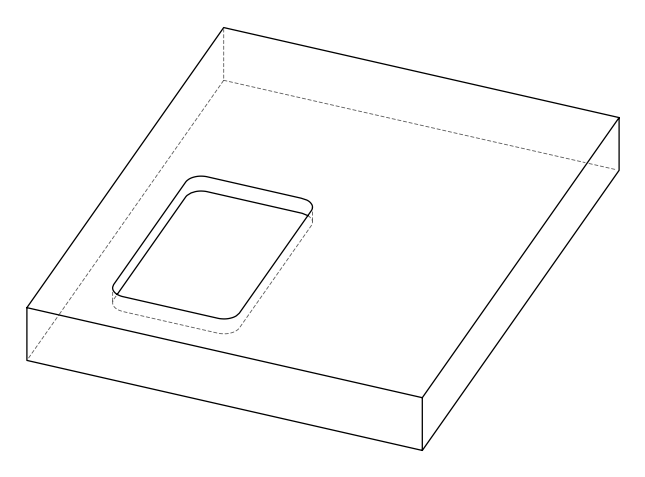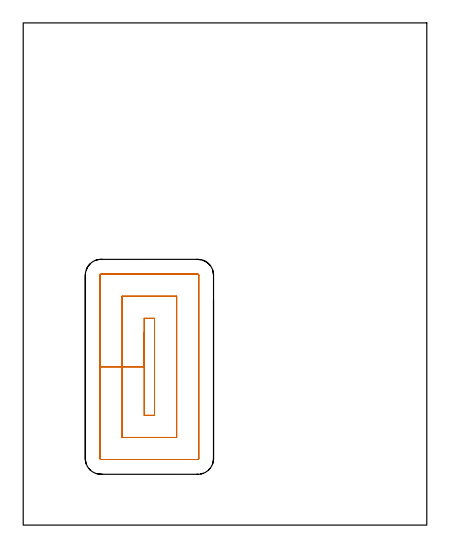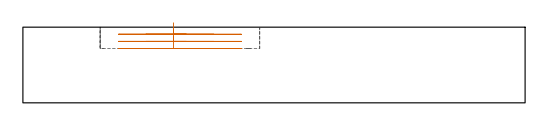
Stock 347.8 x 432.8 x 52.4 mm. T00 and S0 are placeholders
(PLAN: 1 operations, 0 tool changes, 6.7 min)
(1 MILL_RECTANGULAR_POCKET | POCKET_RECTANGULAR_STRAIGHT | UGT0201_109 | Follow Part, ap 6.35, ae 75% | 6.68 min | 300582 mm3)
(TOOL UGT0201_109 | End Mill 25.4 mm | D25.4 FL25 Z2)
(OP 1 MILL_RECTANGULAR_POCKET)
G17 G21 G94 G90
T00 M6
G54
G17 G0 G90 X104.3 Y166.007 S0 M3
G43 Z62.4 H0
Z55.4
G94 G1 Y136.4 Z47.467 F250.
Y94.6 F500.
X113.2
Y178.2
X104.3
Y136.4
X85.25
Y75.55
X132.25
Y197.25
X85.25
Y136.4
X66.2
Y57.4
G3 X67.1 Y56.5 R0.9
G1 X150.4
G3 X151.3 Y57.4 R0.9
G1 Y215.4
G3 X150.4 Y216.3 R0.9
G1 X67.1
G3 X66.2 Y215.4 R0.9
G1 Y136.4
Y135.4
G0 X104.3 Y166.007 Z50.467
G1 Y136.4 Z42.533 F250.
Y94.6 F500.
X113.2
Y178.2
X104.3
Y136.4
X85.25
Y75.55
X132.25
Y197.25
X85.25
Y136.4
X66.2
Y57.4
G3 X67.1 Y56.5 R0.9
G1 X150.4
G3 X151.3 Y57.4 R0.9
G1 Y215.4
G3 X150.4 Y216.3 R0.9
G1 X67.1
G3 X66.2 Y215.4 R0.9
G1 Y136.4
Y135.4
G0 X104.3 Y166.007 Z45.533
G1 Y136.4 Z37.6 F250.
Y94.6 F500.
X113.2
Y178.2
X104.3
Y136.4
X85.25
Y75.55
X132.25
Y197.25
X85.25
Y136.4
X66.2
Y57.4
G3 X67.1 Y56.5 R0.9
G1 X150.4
G3 X151.3 Y57.4 R0.9
G1 Y215.4
G3 X150.4 Y216.3 R0.9
G1 X67.1
G3 X66.2 Y215.4 R0.9
G1 Y136.4
Y135.4
G0 Z62.4
M5
M2
